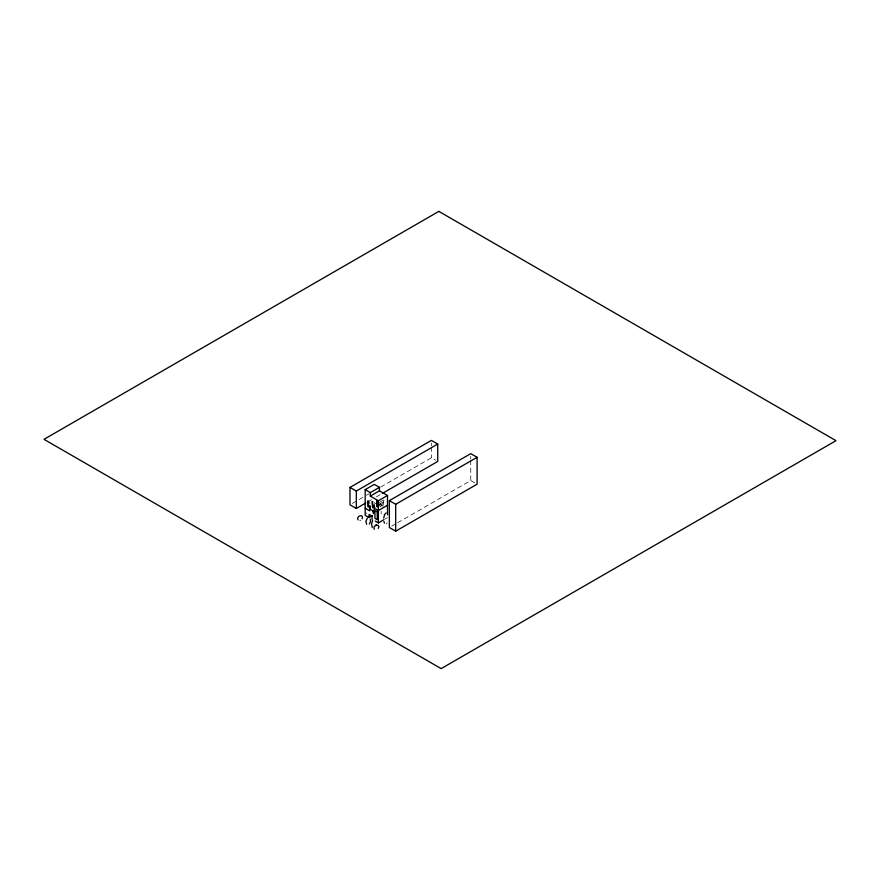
<?xml version="1.0" encoding="UTF-8"?>
<svg xmlns="http://www.w3.org/2000/svg" width="880" height="880" viewBox="0 0 880 880"><rect width="100%" height="100%" fill="white"/><g stroke="black" fill="none" stroke-linecap="round" stroke-linejoin="round"><path stroke-width="0.66" stroke-dasharray="4.4 3.3" d="M387.178 522.951L386.144 523.941M352.352 503.426L365.321 495.935M366.509 495.253L368.863 493.9M380.666 487.08L431.387 457.798L435.611 460.24M369.303 500.962L371.657 499.598M376.376 496.87L381.095 494.153M379.247 502.48L382.668 500.5M379.808 503.679L383.812 502.04L379.247 504.68M379.247 505.802L383.812 503.162L383.812 499.851M379.808 506.902L382.096 505.582M360.778 520.234L359.744 520.597M385.22 518.947L387.508 517.627M391.721 526.163L396.44 523.435M397.617 522.753L470.745 480.524L474.969 482.966M379.467 504.064L383.24 506.242M377.773 504.922L374.308 502.931L374.308 500.28M366.894 513.645L366.355 512.996M369.578 501.589L369.919 503.877M470.745 456.335L470.745 459.019M470.745 460.372L470.745 480.524M431.387 443.08L431.387 445.753M431.387 447.095L431.387 457.798M383.24 500.863L383.24 505.109M381.172 511.258L381.172 513.975"/><path stroke-width="1.32" d="M372.251 527.571L371.591 523.974L372.614 520.256M383.713 518.056L384.582 514.503L386.111 512.919M376.2 524.535L375.958 525.668M362.142 518.782C364.353 513.535 355.696 515.801 358.072 519.871M378.257 528.363C381.128 523.325 371.855 524.711 374.363 529.32M367.356 518.1L365.893 521.29L366.641 524.337M369.369 524.04L370.48 521.686L370.403 519.134M365.761 502.997L356.323 508.453L349.987 504.79L349.987 487.399L431.387 440.407L437.723 444.059L437.723 461.461L382.283 493.471M349.987 487.399L356.323 491.051L437.723 444.059M372.471 515.548L369.05 517.528L365.178 515.284L365.178 489.643L374.308 484.374L379.434 487.333L379.434 490.82L370.304 496.089L370.304 492.602L379.434 487.333M370.304 496.089L378.367 500.753L387.508 495.473L387.508 514.888M389.356 500.643L470.745 453.651L477.092 457.303L477.092 484.187L395.692 531.179L389.356 527.516L389.356 500.643L395.692 504.295L477.092 457.303M387.508 505.296L378.367 510.565L374.671 508.442L374.099 504.79L374.099 511.522L370.326 509.333L369.787 505.648L369.787 510.862L365.178 508.2M375.199 521.081L378.367 522.907L384.076 519.607M379.434 490.82L387.508 495.473M365.178 489.643L370.304 492.602M374.099 506.979L374.671 507.32M384.494 523.116L383.9 521.521M395.692 504.295L395.692 531.179M378.367 500.753L378.367 522.907M373.538 511.192L373.538 513.59L372.955 510.851M372.042 519.255L372.042 516.142L369.05 514.415L369.05 517.528M356.323 491.051L356.323 508.453M438.845 211.376L44 439.329L441.155 668.624L836 440.671L438.845 211.376M377.168 501.105L376.607 500.786L377.168 506.968L377.168 501.105M372.625 501.897L372.053 501.567L372.625 507.76L372.625 501.897M368.313 501.237L367.741 500.918L368.313 507.111L368.313 501.237M377.245 511.863L374.946 510.532L374.946 518.375L377.245 519.695L377.245 511.863"/></g></svg>
